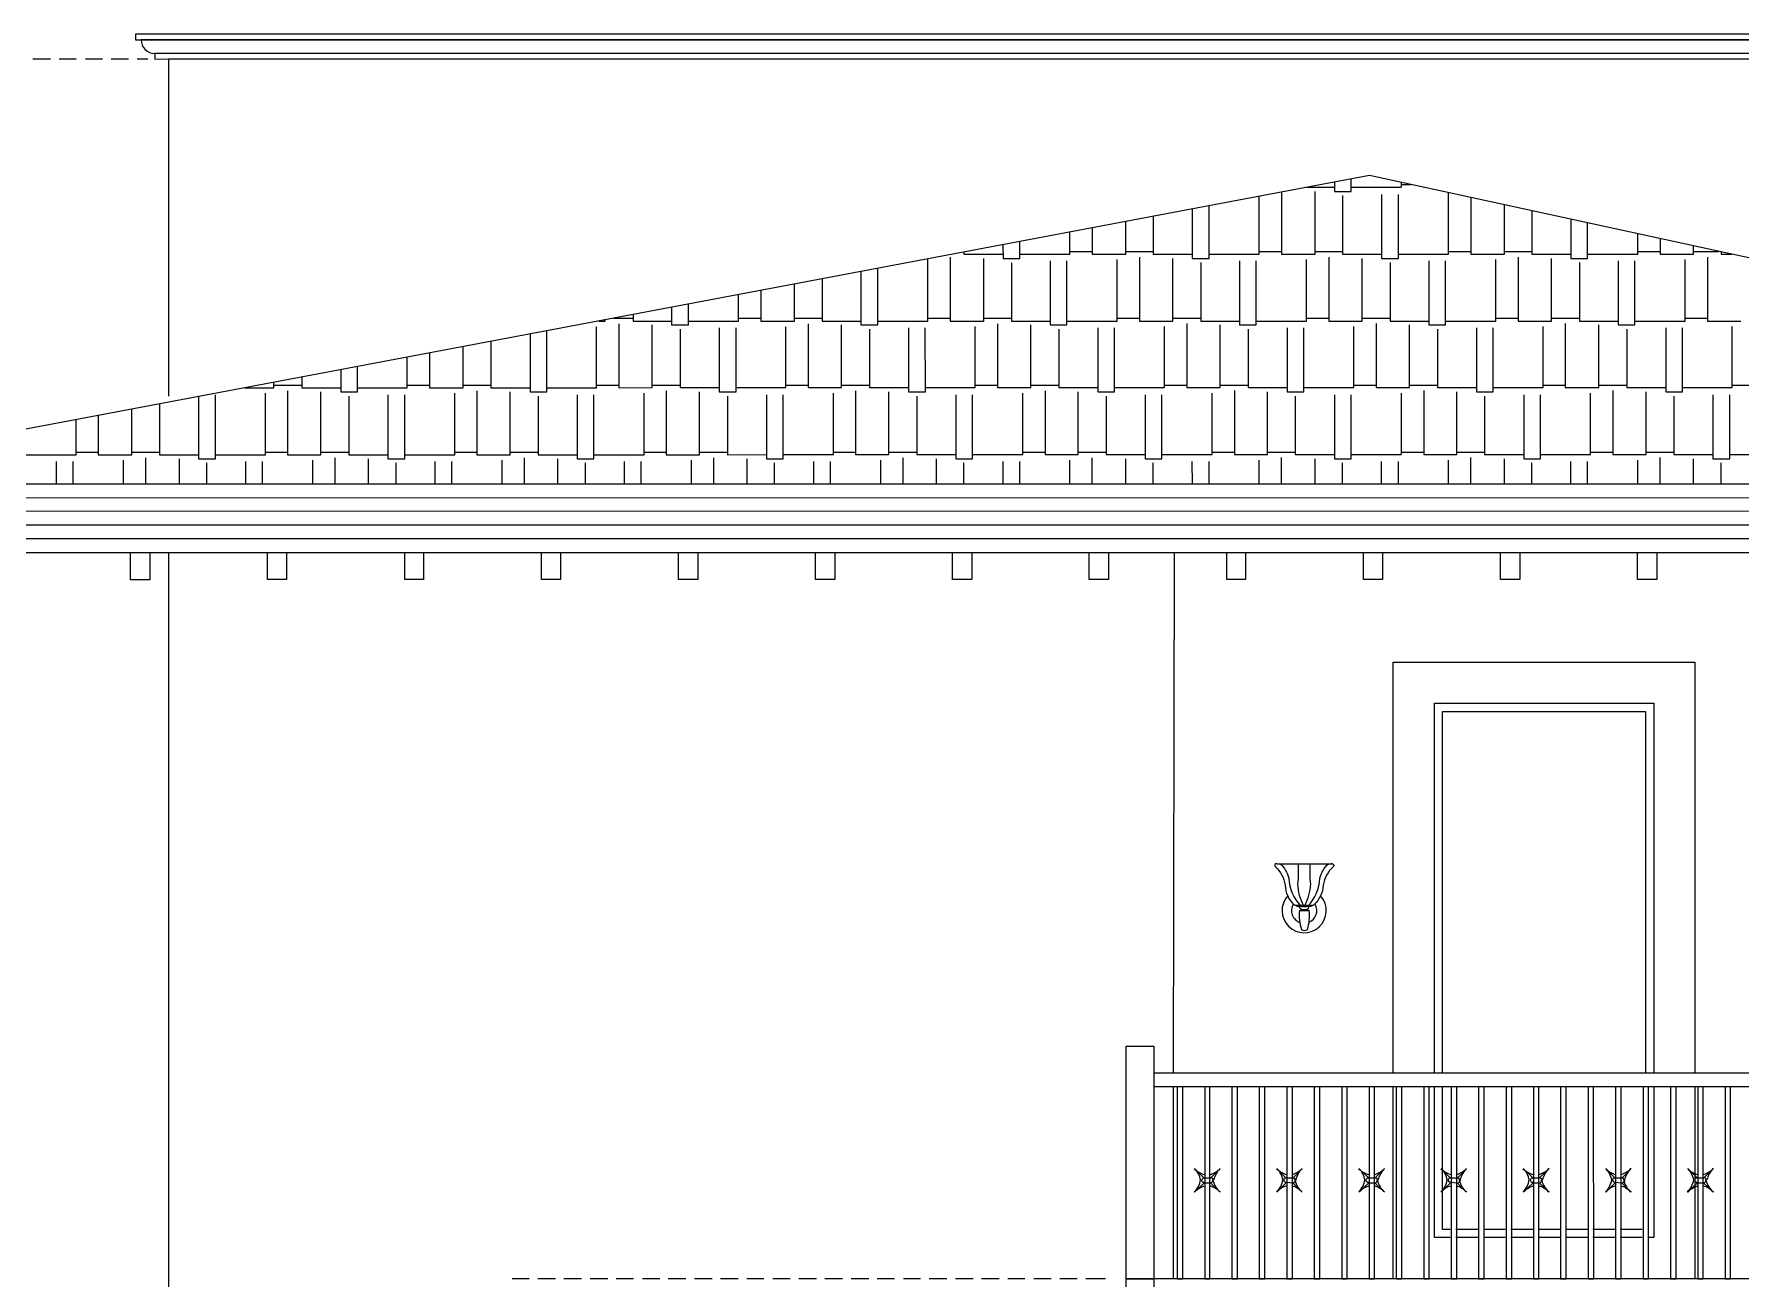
# Model space of a CAD drawing. Header units: metres. Extents: x 14 to 155, y 0 to 125.
# Drawn here: x 128.3 to 134.53, y 98.32 to 102.86 of the extents above; entities that cross this region are included whole.
import ezdxf

# ---------------------------------------------------------------- set-up
doc = ezdxf.new("R2010")
doc.units = ezdxf.units.M
doc.layers.add('PDF2_Geometry', color=7, linetype='Continuous', true_color=0xffbe80)

msp = doc.modelspace()

# ---------------------------------------------------------------- linework, layer by layer
at = {"layer": 'PDF2_Geometry', "color": 0, "lineweight": 5}
for points in [[(128.6728, 102.836), (137.6811, 102.8364), (137.6811, 102.8567), (128.6728, 102.8564)], [(128.7433, 102.7655), (137.6106, 102.7675), (137.6106, 102.7862), (128.7433, 102.7859)]]:
    msp.add_lwpolyline(points, close=True, dxfattribs=at)
msp.add_lwpolyline([(128.7433, 102.7859), (137.6098, 102.7878, 0.414211), (137.6607, 102.8364), (128.6931, 102.836, 0.414211)], format="xyb", close=True, dxfattribs=at)
at = {"layer": 'PDF2_Geometry', "color": 0, "lineweight": 0}
for points in [[(128.3625, 102.7655), (128.2983, 102.7655)], [(128.4566, 102.7655), (128.3939, 102.7655)], [(128.5521, 102.7655), (128.4895, 102.7655)], [(128.6476, 102.7655), (128.5834, 102.7655)], [(128.7181, 102.7655), (128.6789, 102.7655)], [(132.9481, 102.2988), (133.0484, 102.2988)], [(133.0485, 102.3177), (133.0485, 102.2832), (133.1096, 102.2832)], [(133.1095, 102.2832), (133.1095, 102.3286)], [(133.1095, 102.2988), (133.2928, 102.2988)], [(133.2929, 102.2988), (133.2929, 102.3161)], [(133.2929, 102.3083), (133.3289, 102.3083)], [(133.3744, 102.2988), (133.3759, 102.2988)], [(133.3744, 102.2988), (133.3744, 102.2988)], [(132.591, 102.0387), (132.5909, 102.2314)], [(132.591, 102.0545), (132.7742, 102.0545), (132.7742, 102.266)], [(132.8557, 102.2801), (132.8557, 102.0545), (132.9779, 102.0545)], [(132.978, 102.0545), (132.978, 102.2832)], [(133.0782, 102.2676), (133.0782, 102.0545), (133.2208, 102.0545)], [(133.2208, 102.2722), (133.2208, 102.0387), (133.2819, 102.0387), (133.2819, 102.2722)], [(133.2819, 102.0545), (133.4652, 102.0545), (133.4652, 102.2786)], [(133.5467, 102.2613), (133.5467, 102.0545), (133.6688, 102.0545), (133.6688, 102.2347)], [(132.2871, 102.0545), (132.2871, 102.1735)], [(132.3873, 102.1924), (132.3873, 102.0545), (132.5299, 102.0545)], [(132.5299, 102.2189), (132.5299, 102.0387), (132.591, 102.0387)], [(133.7692, 102.2128), (133.7692, 102.0545), (133.9118, 102.0545)], [(133.9117, 102.1814), (133.9117, 102.0388), (133.9728, 102.0388), (133.9728, 102.1688)], [(131.9001, 102.0544), (132.0834, 102.0545), (132.0834, 102.1343)], [(132.1648, 102.15), (132.1648, 102.0545), (132.287, 102.0545)], [(133.9728, 102.0545), (134.1561, 102.0545), (134.1561, 102.1297)], [(134.2376, 102.111), (134.2376, 102.0545), (134.3597, 102.0545), (134.3597, 102.0844)], [(131.6463, 102.0435), (131.6463, 101.81), (131.7685, 101.81)], [(131.6964, 102.0623), (131.6964, 102.0544), (131.839, 102.0544)], [(131.8389, 102.0888), (131.839, 102.0387), (131.9001, 102.0387), (131.9001, 102.0998)], [(132.0834, 102.0638), (132.1648, 102.0638)], [(132.2871, 102.0638), (132.3873, 102.0638)], [(132.3372, 102.0435), (132.3372, 101.81), (132.4593, 101.81)], [(132.7742, 102.0639), (132.8557, 102.0639)], [(132.978, 102.0639), (133.0782, 102.0639)], [(133.0281, 102.0435), (133.0281, 101.8101), (133.1503, 101.8101), (133.1503, 102.0388)], [(133.4652, 102.0639), (133.5467, 102.0639)], [(133.6688, 102.0639), (133.7691, 102.0639)], [(133.719, 102.0435), (133.719, 101.8101), (133.8412, 101.8101), (133.8412, 102.0389)], [(134.1561, 102.0639), (134.2376, 102.0639)], [(134.3597, 102.0639), (134.4522, 102.0639)], [(134.4099, 102.0436), (134.4099, 101.8101), (134.532, 101.8101)], [(134.46, 102.0624), (134.46, 102.0545), (134.4992, 102.0545)], [(131.3204, 101.9917), (131.3204, 101.7958), (131.3815, 101.7958), (131.3815, 102.0027)], [(131.3815, 101.81), (131.5648, 101.81), (131.5648, 102.0341)], [(131.7686, 101.81), (131.7685, 102.0388)], [(131.8704, 102.0231), (131.8704, 101.81), (132.0114, 101.81)], [(132.0114, 102.0293), (132.0114, 101.7959), (132.0725, 101.7959)], [(132.0724, 101.81), (132.2557, 101.81), (132.2557, 102.0341)], [(132.0724, 101.7959), (132.0724, 102.0293)], [(132.4594, 101.81), (132.4594, 102.0388)], [(132.5612, 102.0232), (132.5612, 101.8101), (132.7022, 101.8101)], [(132.7022, 102.0293), (132.7022, 101.7959), (132.7634, 101.7959)], [(132.7633, 101.7959), (132.7633, 102.0294)], [(132.9467, 101.8101), (132.9467, 102.0341)], [(133.2521, 102.0232), (133.2521, 101.8101), (133.3931, 101.8101)], [(133.3931, 102.0294), (133.3931, 101.7959), (133.4542, 101.7959), (133.4542, 102.0294)], [(133.4542, 101.8101), (133.6375, 101.8101), (133.6375, 102.0342)], [(133.943, 102.0232), (133.943, 101.8101), (134.084, 101.8101)], [(134.084, 102.0294), (134.084, 101.796), (134.1451, 101.796), (134.1451, 102.0294)], [(134.1451, 101.8101), (134.3284, 101.8101), (134.3284, 102.0342)], [(130.9554, 101.9228), (130.9554, 101.81), (131.0776, 101.81), (131.0776, 101.9447)], [(131.1794, 101.9636), (131.1794, 101.81), (131.3204, 101.81)], [(130.6295, 101.86), (130.6295, 101.7958), (130.6907, 101.7958), (130.6907, 101.8726)], [(130.6907, 101.81), (130.8739, 101.81), (130.8739, 101.9071)], [(130.3632, 101.81), (130.3867, 101.81), (130.3867, 101.8147)], [(130.4164, 101.8209), (130.4885, 101.8209)], [(130.4369, 101.8006), (130.4369, 101.5671), (130.559, 101.5672), (130.559, 101.7959)], [(130.4885, 101.8335), (130.4885, 101.81), (130.6295, 101.81)], [(130.8646, 101.5672), (131.0463, 101.5672), (131.0463, 101.7896)], [(130.8739, 101.821), (130.9554, 101.821)], [(131.0776, 101.821), (131.1794, 101.821)], [(131.1277, 101.8006), (131.1278, 101.5672), (131.2499, 101.5672), (131.2499, 101.7959)], [(131.5555, 101.5672), (131.7372, 101.5672), (131.7371, 101.7897)], [(131.5648, 101.821), (131.6463, 101.821)], [(131.7686, 101.821), (131.8704, 101.821)], [(131.8186, 101.8006), (131.8186, 101.5672), (131.9408, 101.5672)], [(131.9409, 101.5672), (131.9409, 101.796)], [(132.2463, 101.5672), (132.428, 101.5672), (132.428, 101.7897)], [(132.2557, 101.821), (132.3372, 101.821)], [(132.4594, 101.821), (132.5612, 101.821)], [(132.5096, 101.8007), (132.5096, 101.5672), (132.6318, 101.5672), (132.6317, 101.796)], [(132.7633, 101.8101), (132.9466, 101.8101)], [(132.9467, 101.821), (133.0281, 101.821)], [(133.119, 101.5673), (133.119, 101.7897)], [(133.1503, 101.821), (133.2521, 101.821)], [(133.2005, 101.8007), (133.2005, 101.5673), (133.3226, 101.5673), (133.3226, 101.796)], [(133.6282, 101.5673), (133.8099, 101.5673), (133.8099, 101.7898)], [(133.6375, 101.8211), (133.719, 101.8211)], [(133.8412, 101.8211), (133.943, 101.8211)], [(133.8913, 101.8007), (133.8913, 101.5673), (134.0135, 101.5673), (134.0135, 101.796)], [(134.319, 101.5673), (134.5007, 101.5673), (134.5007, 101.7898)], [(134.3284, 101.8211), (134.4099, 101.8211)], [(129.97, 101.7364), (129.97, 101.5671), (130.1126, 101.5671)], [(130.1126, 101.763), (130.1126, 101.5515), (130.1737, 101.5515)], [(130.1736, 101.5515), (130.1736, 101.774)], [(130.3554, 101.5671), (130.3554, 101.7896)], [(130.6608, 101.7803), (130.6609, 101.5672), (130.8035, 101.5672)], [(130.8034, 101.785), (130.8035, 101.5515), (130.8646, 101.5515), (130.8646, 101.785)], [(131.3517, 101.7803), (131.3517, 101.5672), (131.4943, 101.5672)], [(131.4943, 101.785), (131.4943, 101.5515), (131.5555, 101.5515), (131.5554, 101.785)], [(132.0427, 101.7803), (132.0427, 101.5672), (132.1853, 101.5672)], [(132.1852, 101.785), (132.1852, 101.5516), (132.2463, 101.5516), (132.2463, 101.785)], [(132.7336, 101.7803), (132.7336, 101.5672), (132.8762, 101.5672)], [(132.8762, 101.785), (132.8762, 101.5516), (132.9373, 101.5516)], [(132.9372, 101.5516), (132.9372, 101.785)], [(133.4244, 101.7804), (133.4244, 101.5673), (133.567, 101.5673)], [(133.567, 101.7851), (133.567, 101.5516), (133.6282, 101.5516), (133.6282, 101.7851)], [(134.1154, 101.7804), (134.1154, 101.5673), (134.258, 101.5673)], [(134.2579, 101.7851), (134.2579, 101.5516), (134.319, 101.5516), (134.319, 101.7851)], [(129.4827, 101.5671), (129.6644, 101.5671), (129.6644, 101.6783)], [(129.7459, 101.6941), (129.7459, 101.5671), (129.8681, 101.5671)], [(129.8682, 101.5671), (129.8682, 101.7175)], [(129.2791, 101.6063), (129.2791, 101.5671), (129.4217, 101.5671)], [(129.4216, 101.6329), (129.4216, 101.5515), (129.4827, 101.5515), (129.4827, 101.6439)], [(128.9031, 101.5342), (128.9031, 101.307), (128.9642, 101.307), (128.9642, 101.5405)], [(128.9642, 101.3227), (129.1475, 101.3227), (129.1475, 101.5468)], [(129.0707, 101.5671), (129.1772, 101.5671)], [(129.1773, 101.5671), (129.1773, 101.5859)], [(129.1773, 101.5765), (129.2791, 101.5765)], [(129.2274, 101.5561), (129.2274, 101.3227), (129.3495, 101.3227)], [(129.3496, 101.3227), (129.3496, 101.5514)], [(129.5939, 101.5405), (129.5939, 101.307), (129.6551, 101.307), (129.6551, 101.5405)], [(129.6551, 101.3227), (129.8384, 101.3227), (129.8384, 101.5468)], [(129.6644, 101.5765), (129.7459, 101.5765)], [(129.8682, 101.5765), (129.97, 101.5765)], [(129.9183, 101.5562), (129.9183, 101.3227), (130.0405, 101.3227), (130.0405, 101.5515)], [(130.1736, 101.5671), (130.3553, 101.5671)], [(130.2849, 101.5405), (130.2849, 101.3071), (130.346, 101.3071)], [(130.3459, 101.3071), (130.3459, 101.5405)], [(130.3554, 101.5765), (130.4369, 101.5765)], [(130.5293, 101.3227), (130.5293, 101.5468)], [(130.559, 101.5765), (130.6609, 101.5765)], [(130.6092, 101.5562), (130.6092, 101.3227), (130.7314, 101.3227), (130.7314, 101.5515)], [(130.9758, 101.5405), (130.9758, 101.3071), (131.0369, 101.3071), (131.0369, 101.5405)], [(131.0369, 101.3228), (131.2202, 101.3228), (131.2202, 101.5468)], [(131.0463, 101.5765), (131.1278, 101.5765)], [(131.2499, 101.5766), (131.3517, 101.5766)], [(131.3001, 101.5562), (131.3001, 101.3228), (131.4222, 101.3228), (131.4222, 101.5515)], [(131.6667, 101.5406), (131.6667, 101.3071), (131.7278, 101.3071), (131.7278, 101.5406)], [(131.7278, 101.3228), (131.9111, 101.3228), (131.9111, 101.5469)], [(131.7372, 101.5766), (131.8186, 101.5766)], [(131.9409, 101.5766), (132.0427, 101.5766)], [(131.9925, 101.5562), (131.9925, 101.3228), (132.1132, 101.3228), (132.1132, 101.5516)], [(132.3576, 101.5406), (132.3576, 101.3071), (132.4188, 101.3071)], [(132.4187, 101.3228), (132.6019, 101.3228), (132.6019, 101.5469)], [(132.4187, 101.3071), (132.4187, 101.5406)], [(132.428, 101.5766), (132.5095, 101.5766)], [(132.6318, 101.5766), (132.7336, 101.5766)], [(132.6834, 101.5563), (132.6834, 101.3228), (132.8041, 101.3228), (132.8041, 101.5516)], [(132.9372, 101.5672), (133.1189, 101.5673)], [(133.0485, 101.5406), (133.0485, 101.3072), (133.1096, 101.3072)], [(133.1095, 101.3072), (133.1095, 101.5406)], [(133.119, 101.5766), (133.2005, 101.5766)], [(133.2929, 101.3228), (133.2929, 101.5469)], [(133.3226, 101.5766), (133.4244, 101.5766)], [(133.3744, 101.5563), (133.3744, 101.3228), (133.4951, 101.3228)], [(133.495, 101.3228), (133.4949, 101.5516)], [(133.7394, 101.5406), (133.7394, 101.3072), (133.8005, 101.3072), (133.8005, 101.5407)], [(133.8005, 101.3229), (133.9838, 101.3229), (133.9838, 101.5469)], [(133.8099, 101.5767), (133.8913, 101.5767)], [(134.0135, 101.5767), (134.1153, 101.5767)], [(134.0653, 101.5563), (134.0653, 101.3229), (134.1859, 101.3229), (134.1859, 101.5516)], [(134.4302, 101.5407), (134.4302, 101.3072), (134.4914, 101.3072), (134.4914, 101.5407)], [(134.4914, 101.3229), (134.6747, 101.3229), (134.6747, 101.547)], [(134.5007, 101.5767), (134.5822, 101.5767)], [(128.5365, 101.4653), (128.5365, 101.3227), (128.6587, 101.3227), (128.6586, 101.4887)], [(128.7605, 101.5075), (128.7605, 101.3227), (128.9031, 101.3227)], [(129.4514, 101.5358), (129.4514, 101.3227), (129.594, 101.3227)], [(130.1423, 101.5358), (130.1423, 101.3227), (130.2849, 101.3227)], [(130.8332, 101.5358), (130.8332, 101.3227), (130.9758, 101.3228)], [(131.5241, 101.5359), (131.5242, 101.3228), (131.6668, 101.3228)], [(132.215, 101.5359), (132.215, 101.3228), (132.3576, 101.3228)], [(132.9059, 101.5359), (132.9059, 101.3228), (133.0485, 101.3228)], [(133.5968, 101.536), (133.5968, 101.3229), (133.7394, 101.3229)], [(134.2877, 101.536), (134.2877, 101.3229), (134.4303, 101.3229)], [(128.2733, 101.3226), (128.4566, 101.3227), (128.4566, 101.4511)], [(128.3845, 101.2161), (128.3845, 101.2976)], [(128.4456, 101.2161), (128.4456, 101.2976)], [(128.4566, 101.332), (128.5365, 101.332)], [(128.6289, 101.2162), (128.6289, 101.3023)], [(128.6587, 101.332), (128.7605, 101.332)], [(128.7104, 101.2162), (128.7104, 101.3117)], [(128.8326, 101.2162), (128.8326, 101.307)], [(128.9329, 101.2162), (128.9329, 101.293)], [(129.0754, 101.2162), (129.0754, 101.2976)], [(129.1365, 101.2162), (129.1365, 101.2976)], [(129.1475, 101.3321), (129.2274, 101.3321)], [(129.3198, 101.2162), (129.3198, 101.3023)], [(129.3496, 101.3321), (129.4514, 101.3321)], [(129.4013, 101.2162), (129.4013, 101.3117)], [(129.5234, 101.2162), (129.5234, 101.307)], [(129.6238, 101.2162), (129.6238, 101.293)], [(129.7664, 101.2162), (129.7664, 101.2977)], [(129.8274, 101.2162), (129.8274, 101.2977)], [(129.8384, 101.3321), (129.9182, 101.3321)], [(130.0107, 101.2162), (130.0107, 101.3024)], [(130.0405, 101.3321), (130.1423, 101.3321)], [(130.0922, 101.2162), (130.0922, 101.3117)], [(130.2144, 101.2162), (130.2144, 101.3071)], [(130.3146, 101.2162), (130.3146, 101.293)], [(130.3459, 101.3227), (130.5292, 101.3227)], [(130.4572, 101.2162), (130.4572, 101.2977)], [(130.5184, 101.2162), (130.5184, 101.2977)], [(130.5293, 101.3321), (130.6092, 101.3321)], [(130.7017, 101.2162), (130.7016, 101.3024)], [(130.7314, 101.3321), (130.8332, 101.3321)], [(130.7831, 101.2162), (130.7831, 101.3118)], [(130.9053, 101.2162), (130.9053, 101.3071)], [(131.0055, 101.2162), (131.0055, 101.293)], [(131.1481, 101.2163), (131.1481, 101.2977)], [(131.2092, 101.2163), (131.2092, 101.2977)], [(131.2202, 101.3321), (131.3001, 101.3321)], [(131.3925, 101.2163), (131.3925, 101.3024)], [(131.4222, 101.3321), (131.5241, 101.3321)], [(131.474, 101.2163), (131.474, 101.3118)], [(131.5962, 101.2163), (131.5962, 101.3071)], [(131.6965, 101.2163), (131.6965, 101.2931)], [(131.839, 101.2163), (131.839, 101.2978)], [(131.9001, 101.2163), (131.9001, 101.2978)], [(131.9111, 101.3322), (131.9925, 101.3322)], [(132.0834, 101.2163), (132.0834, 101.3024)], [(132.1132, 101.3322), (132.215, 101.3322)], [(132.1649, 101.2163), (132.1649, 101.3118)], [(132.2871, 101.2163), (132.2871, 101.3071)], [(132.3874, 101.2163), (132.3873, 101.2931)], [(132.53, 101.2163), (132.5299, 101.2978)], [(132.591, 101.2163), (132.591, 101.2978)], [(132.6019, 101.3322), (132.6834, 101.3322)], [(132.7743, 101.2163), (132.7743, 101.3025)], [(132.8041, 101.3322), (132.9059, 101.3322)], [(132.8557, 101.2163), (132.8557, 101.3119)], [(132.978, 101.2163), (132.978, 101.3072)], [(133.0782, 101.2163), (133.0782, 101.2931)], [(133.1095, 101.3228), (133.2928, 101.3228)], [(133.2208, 101.2163), (133.2208, 101.2978)], [(133.282, 101.2163), (133.2819, 101.2978)], [(133.2929, 101.3322), (133.3744, 101.3322)], [(133.4652, 101.2163), (133.4652, 101.3025)], [(133.495, 101.3322), (133.5968, 101.3322)], [(133.5467, 101.2163), (133.5467, 101.3119)], [(133.6689, 101.2163), (133.6689, 101.3072)], [(133.7692, 101.2164), (133.7692, 101.2931)], [(133.9117, 101.2164), (133.9117, 101.2978)], [(133.9728, 101.2164), (133.9728, 101.2978)], [(133.9838, 101.3322), (134.0653, 101.3322)], [(134.1561, 101.2164), (134.1561, 101.3025)], [(134.1859, 101.3322), (134.2877, 101.3323)], [(134.2376, 101.2164), (134.2376, 101.3119)], [(134.3597, 101.2164), (134.3597, 101.3072)], [(134.4601, 101.2164), (134.4601, 101.2932)], [(133.4434, 99.0668), (133.4433, 100.386), (134.1844, 100.386), (134.1844, 99.0669)], [(132.8386, 99.8298), (133.0392, 99.8298)], [(132.9279, 99.6638), (132.9498, 99.6638), (132.9576, 99.6591), (132.9216, 99.6591), (132.9279, 99.6638), (132.9498, 99.6638)], [(140.1957, 99.0671), (132.389, 99.0668)], [(140.1957, 99.0169), (132.389, 99.0166)], [(133.4716, 98.4965), (133.4434, 98.4965), (133.4434, 99.0167)], [(132.8716, 98.6657), (132.8387, 98.6328)], [(133.4716, 98.6658), (133.4387, 98.6329)], [(134.0716, 98.6658), (134.0387, 98.6329)], [(133.5718, 98.4965), (133.492, 98.4965)], [(133.6722, 98.4965), (133.5923, 98.4965)], [(133.7724, 98.4965), (133.6925, 98.4965)], [(133.8726, 98.4966), (133.7927, 98.4965)], [(133.9729, 98.4966), (133.8915, 98.4966)], [(134.0717, 98.4966), (133.9918, 98.4966)], [(134.1719, 98.4966), (134.092, 98.4966)], [(130.1095, 98.3163), (130.0469, 98.3163)], [(130.2051, 98.3163), (130.1408, 98.3163)], [(130.3007, 98.3163), (130.2365, 98.3163)], [(130.3962, 98.3163), (130.332, 98.3163)], [(130.4903, 98.3163), (130.4276, 98.3163)], [(130.5858, 98.3163), (130.5232, 98.3163)], [(130.6814, 98.3163), (130.6172, 98.3163)], [(130.777, 98.3163), (130.7127, 98.3163)], [(130.8725, 98.3163), (130.8083, 98.3163)], [(130.9665, 98.3163), (130.9039, 98.3163)], [(131.0621, 98.3163), (130.9994, 98.3163)], [(131.1576, 98.3163), (131.0934, 98.3163)], [(131.2532, 98.3164), (131.189, 98.3163)], [(131.3488, 98.3164), (131.2845, 98.3164)], [(131.4428, 98.3164), (131.3802, 98.3164)], [(131.5383, 98.3164), (131.4757, 98.3164)], [(131.6339, 98.3164), (131.5696, 98.3164)], [(131.7295, 98.3164), (131.6653, 98.3164)], [(131.825, 98.3164), (131.7608, 98.3164)], [(131.9191, 98.3164), (131.8564, 98.3164)], [(132.0146, 98.3164), (131.952, 98.3164)], [(132.1101, 98.3164), (132.0459, 98.3164)], [(132.2135, 98.3164), (132.1415, 98.3164)], [(140.2176, 98.3167), (132.389, 98.3164)]]:
    msp.add_lwpolyline(points, dxfattribs=at)
at = {"layer": 'PDF2_Geometry', "color": 0, "lineweight": 5}
for points in [[(137.5605, 101.3778), (137.5605, 102.7659), (128.7934, 102.7655), (128.7935, 101.5358)], [(137.3614, 102.7659), (128.9437, 102.7655)], [(138.2608, 101.1162), (138.2608, 101.0661), (127.3129, 101.0656), (127.3129, 101.1158)], [(138.2106, 101.0661), (138.2106, 101.016), (127.363, 101.0156)], [(127.4132, 101.0156), (127.4132, 100.9654), (138.1605, 100.9658), (138.1605, 101.016)], [(128.7934, 100.9655), (128.7936, 95.0153)], [(132.4641, 100.9656), (132.4595, 99.0668)], [(133.2632, 99.0668), (133.2631, 100.5661), (134.3645, 100.5662), (134.3645, 99.0669)], [(133.4136, 99.0668), (133.4135, 100.4158), (134.2141, 100.4158), (134.2141, 99.0669)], [(132.4595, 99.0166), (132.4596, 98.3163)], [(133.4716, 98.3164), (133.2633, 98.3164), (133.2633, 99.0168)], [(133.4716, 98.4668), (133.4137, 98.4668), (133.4137, 99.0167)], [(134.2141, 99.0167), (134.2142, 98.4668), (134.1922, 98.4668)], [(134.3645, 99.0167), (134.3645, 98.3164), (134.1922, 98.3164)], [(133.5719, 98.4668), (133.492, 98.4668)], [(133.6722, 98.4668), (133.5923, 98.4668)], [(133.7724, 98.4668), (133.6925, 98.4668)], [(133.8726, 98.4668), (133.7927, 98.4668)], [(133.9729, 98.4668), (133.8915, 98.4668)], [(134.0717, 98.4668), (133.9918, 98.4668)], [(134.1719, 98.4668), (134.092, 98.4668)]]:
    msp.add_lwpolyline(points, dxfattribs=at)
msp.add_lwpolyline([(127.2142, 101.2161), (127.2832, 101.2161), (138.3611, 101.2165), (133.1769, 102.3412), (127.2143, 101.2161, 0.414211), (127.2629, 101.1659), (127.2832, 101.1659), (138.3109, 101.1664), (138.3109, 101.1162), (127.2831, 101.1158), (127.2628, 101.1158), (127.2628, 101.1659)], format="xyb", dxfattribs=at)
at = {"layer": 'PDF2_Geometry', "color": 0, "lineweight": 0}
for points in [[(128.654, 100.9655), (128.7245, 100.9655), (128.7245, 100.8667), (128.654, 100.8667)], [(129.1538, 100.9655), (129.2243, 100.9655), (129.2243, 100.8668), (129.1538, 100.8668)], [(129.6551, 100.9655), (129.724, 100.9655), (129.724, 100.8668), (129.6551, 100.8668)], [(130.1549, 100.9655), (130.2238, 100.9655), (130.2238, 100.8668), (130.1549, 100.8668)], [(130.6546, 100.9655), (130.7251, 100.9655), (130.7251, 100.8668), (130.6546, 100.8668)], [(131.1544, 100.9656), (131.2249, 100.9656), (131.2249, 100.8668), (131.1544, 100.8668)], [(131.6542, 100.9656), (131.7247, 100.9656), (131.7247, 100.8669), (131.6542, 100.8669)], [(132.1539, 100.9656), (132.2244, 100.9656), (132.2244, 100.8669), (132.1539, 100.8669)], [(132.6553, 100.9656), (132.7242, 100.9656), (132.7242, 100.8669), (132.6553, 100.8669)], [(133.155, 100.9656), (133.2239, 100.9656), (133.2239, 100.8669), (133.155, 100.8669)], [(133.6548, 100.9657), (133.7253, 100.9657), (133.7253, 100.8669), (133.6548, 100.8669)], [(134.1545, 100.9657), (134.225, 100.9657), (134.225, 100.8669), (134.1545, 100.8669)], [(132.2887, 99.1655), (132.3889, 99.1655), (132.389, 98.3164), (132.2887, 98.3164)], [(132.4955, 99.0166), (132.4752, 99.0166), (132.4752, 98.3163), (132.4956, 98.3163)], [(132.5943, 99.0167), (132.5754, 99.0167), (132.5754, 98.3163), (132.5943, 98.3163)], [(132.6945, 99.0167), (132.6741, 99.0167), (132.6742, 98.3163), (132.6945, 98.3163)], [(132.7948, 99.0167), (132.7745, 99.0167), (132.7745, 98.3163), (132.7948, 98.3163)], [(132.895, 99.0167), (132.8747, 99.0167), (132.8747, 98.3163), (132.895, 98.3163)], [(132.9953, 99.0167), (132.975, 99.0167), (132.975, 98.3163), (132.9954, 98.3163)], [(133.0956, 99.0167), (133.0752, 99.0167), (133.0752, 98.3163), (133.0956, 98.3163)], [(133.1943, 99.0167), (133.1754, 99.0167), (133.1755, 98.3163), (133.1943, 98.3163)], [(133.2945, 99.0167), (133.2742, 99.0167), (133.2742, 98.3163), (133.2945, 98.3163)], [(133.3948, 99.0167), (133.3745, 99.0167), (133.3745, 98.3163), (133.3948, 98.3163)], [(133.495, 99.0167), (133.4747, 99.0167), (133.4747, 98.3163), (133.4951, 98.3163)], [(133.5954, 99.0167), (133.575, 99.0167), (133.575, 98.3163), (133.5954, 98.3163)], [(133.6956, 99.0167), (133.6752, 99.0167), (133.6753, 98.3164), (133.6956, 98.3164)], [(133.7943, 99.0167), (133.7755, 99.0167), (133.7755, 98.3164), (133.7943, 98.3164)], [(133.8945, 99.0167), (133.8742, 99.0167), (133.8742, 98.3164), (133.8946, 98.3164)], [(133.9948, 99.0167), (133.9745, 99.0167), (133.9745, 98.3164), (133.9949, 98.3164)], [(134.0951, 99.0167), (134.0747, 99.0167), (134.0748, 98.3164), (134.0951, 98.3164)], [(134.1954, 99.0167), (134.175, 99.0167), (134.1751, 98.3164), (134.1954, 98.3164)], [(134.2956, 99.0167), (134.2753, 99.0167), (134.2753, 98.3164), (134.2956, 98.3164)], [(134.3943, 99.0167), (134.3755, 99.0167), (134.3755, 98.3164), (134.3944, 98.3164)], [(134.4947, 99.0167), (134.4743, 99.0167), (134.4743, 98.3164), (134.4947, 98.3164)], [(132.2887, 98.3164), (132.389, 98.3164), (132.389, 98.166), (132.2887, 98.166)]]:
    msp.add_lwpolyline(points, close=True, dxfattribs=at)
for points in [[(132.8325, 99.82, -0.186173), (132.8685, 99.752, 0.193869), (132.9015, 99.6802)], [(132.8506, 99.8305, -0.146146), (132.8825, 99.7774, 0.188371), (132.9251, 99.6773)], [(133.0445, 99.8277, -0.266525), (133.0452, 99.82, 0.185823), (133.0078, 99.7519, -0.193869), (132.9743, 99.6814, -0.198661), (132.9702, 99.6778), (132.9076, 99.6778)], [(132.9151, 99.831, -0.058481), (132.914, 99.7558, 0.112002), (132.9356, 99.6787)], [(132.9407, 99.6788, 0.112002), (132.9622, 99.7559, -0.057553), (132.9611, 99.8309)], [(132.9527, 99.6773, 0.188371), (132.9952, 99.7774, -0.14769), (133.0271, 99.8305)], [(132.9205, 99.6752, 0.028), (132.9557, 99.6752, 0.125533), (132.9529, 99.6683)], [(132.9208, 99.6599, 0.097061), (132.9281, 99.5911, 0.361607), (132.9502, 99.5907, 0.097061), (132.957, 99.6599)], [(132.5372, 98.6333, 0.153492), (132.56, 98.677, 0.150269), (132.5378, 98.719), (132.5723, 98.6845)], [(132.6036, 98.6759, -0.415761), (132.5959, 98.6657), (132.5723, 98.6657), (132.5378, 98.6328, -0.131654), (132.5736, 98.655)], [(132.5731, 98.6673, -0.415761), (132.5645, 98.6767), (132.5645, 98.6774, -0.415761), (132.5739, 98.6846), (132.5974, 98.6845), (132.6319, 98.719, 0.153492), (132.6082, 98.677)], [(132.595, 98.6861, -0.415761), (132.6052, 98.6767), (132.6052, 98.6751, 0.150269), (132.631, 98.6333)], [(132.8379, 98.6333, 0.153492), (132.8607, 98.677, 0.150269), (132.8387, 98.719), (132.8716, 98.6845)], [(132.8959, 98.6861, -0.415761), (132.9045, 98.6767), (132.9045, 98.6751, 0.150269), (132.9302, 98.6333)], [(133.1372, 98.6333, 0.153492), (133.16, 98.677, 0.150269), (133.1379, 98.719), (133.1724, 98.6845)], [(133.2037, 98.676, -0.415761), (133.1959, 98.6658), (133.1724, 98.6658), (133.1379, 98.6328, -0.131654), (133.1736, 98.6551)], [(133.1731, 98.6673, -0.415761), (133.1645, 98.6767), (133.1645, 98.6775, -0.415761), (133.174, 98.6846), (133.1974, 98.6845), (133.2319, 98.719, 0.153492), (133.2083, 98.677)], [(133.195, 98.6861, -0.415761), (133.2053, 98.6767), (133.2053, 98.6751, 0.150269), (133.231, 98.6333)], [(133.438, 98.6333, 0.153492), (133.4607, 98.677, 0.150269), (133.4387, 98.719), (133.4716, 98.6845)], [(133.4959, 98.6861, -0.415761), (133.5045, 98.6767), (133.5045, 98.6751, 0.150269), (133.5302, 98.6333)], [(133.7372, 98.6333, 0.153492), (133.76, 98.677, 0.150269), (133.7379, 98.719), (133.7724, 98.6845)], [(133.8037, 98.676, -0.415761), (133.7959, 98.6658), (133.7724, 98.6658), (133.7379, 98.6329, -0.131654), (133.7736, 98.6551)], [(133.7731, 98.6674, -0.415761), (133.7645, 98.6767), (133.7645, 98.6775, -0.415761), (133.774, 98.6846), (133.7974, 98.6845), (133.8319, 98.719, 0.153492), (133.8083, 98.677)], [(133.7951, 98.6861, -0.415761), (133.8053, 98.6767), (133.8053, 98.6752, 0.150269), (133.8311, 98.6333)], [(134.038, 98.6333, 0.153492), (134.0608, 98.677, 0.150269), (134.0387, 98.719), (134.0716, 98.6845)], [(134.0959, 98.6861, -0.415761), (134.1046, 98.6768), (134.1046, 98.6752, 0.150269), (134.1302, 98.6333)], [(134.3373, 98.6334, 0.153492), (134.36, 98.677, 0.150269), (134.338, 98.719), (134.3725, 98.6845)], [(134.4037, 98.676, -0.415761), (134.3959, 98.6658), (134.3724, 98.6658), (134.3379, 98.6329, -0.131654), (134.3736, 98.6551)], [(134.3732, 98.6674, -0.415761), (134.3645, 98.6768), (134.3645, 98.6775, -0.415761), (134.374, 98.6846), (134.3974, 98.6845), (134.4319, 98.7191, 0.153492), (134.4083, 98.677)], [(134.3951, 98.6861, -0.415761), (134.4053, 98.6768), (134.4053, 98.6752, 0.150269), (134.4311, 98.6334)], [(132.5974, 98.6657), (132.6319, 98.6328, 0.131654), (132.5946, 98.655)], [(132.8982, 98.6657), (132.9311, 98.6328, 0.131654), (132.8938, 98.6551)], [(133.1974, 98.6658), (133.2319, 98.6328, 0.131654), (133.1946, 98.6551)], [(133.4982, 98.6658), (133.5312, 98.6329, 0.131654), (133.4938, 98.6551)], [(133.7974, 98.6658), (133.8319, 98.6329, 0.131654), (133.7946, 98.6551)], [(134.0983, 98.6658), (134.1312, 98.6329, 0.131654), (134.0939, 98.6551)], [(134.3974, 98.6658), (134.4319, 98.6329, 0.131654), (134.3946, 98.6551)]]:
    msp.add_lwpolyline(points, format="xyb", dxfattribs=at)
for points in [[(132.8966, 98.6657), (132.8723, 98.6673, -0.415761), (132.8653, 98.6767), (132.8637, 98.6775, -0.415761), (132.8731, 98.6846), (132.8982, 98.6845), (132.9311, 98.719, 0.153492), (132.9075, 98.677, -0.415761)], [(133.4967, 98.6658), (133.4724, 98.6674, -0.415761), (133.4653, 98.6767), (133.4637, 98.6775, -0.415761), (133.4731, 98.6846), (133.4982, 98.6845), (133.5312, 98.719, 0.153492), (133.5075, 98.677, -0.415761)], [(134.0967, 98.6658), (134.0724, 98.6674, -0.415761), (134.0654, 98.6768), (134.0638, 98.6775, -0.415761), (134.0731, 98.6846), (134.0983, 98.6845), (134.1312, 98.719, 0.153492), (134.1076, 98.677, -0.415761)]]:
    msp.add_lwpolyline(points, format="xyb", close=True, dxfattribs=at)
for centre, radius, start, end in [((132.9381, 99.6598), 0.0807, 137.81188, 40.71705), ((132.9383, 99.6597), 0.0464, 148.97087, 251.36651), ((132.938, 99.6599), 0.0463, 293.01876, 29.13767), ((132.5951, 98.7762), 0.0823, 224.88174, 254.8821), ((132.5731, 98.7762), 0.0823, 285.1223, 315.12266), ((132.8959, 98.7762), 0.0823, 224.88174, 254.8821), ((132.8723, 98.7762), 0.0823, 285.1223, 315.12266), ((133.1951, 98.7762), 0.0823, 224.88174, 254.8821), ((133.1731, 98.7762), 0.0823, 285.1223, 315.12266), ((133.4959, 98.7762), 0.0823, 224.88174, 254.8821), ((133.4724, 98.7762), 0.0823, 285.1223, 315.12266), ((133.7952, 98.7762), 0.0823, 224.88174, 254.8821), ((133.7731, 98.7762), 0.0823, 285.1223, 315.12266), ((134.0959, 98.7763), 0.0823, 224.88174, 254.8821), ((134.0724, 98.7763), 0.0823, 285.1223, 315.12266), ((134.3952, 98.7763), 0.0823, 224.88174, 254.8821), ((134.3732, 98.7763), 0.0823, 285.1223, 315.12266), ((132.8959, 98.5756), 0.0823, 105.1223, 135.12266), ((133.4959, 98.5756), 0.0823, 105.1223, 135.12266), ((134.0959, 98.5757), 0.0823, 105.1223, 135.12266)]:
    msp.add_arc(centre, radius, start, end, dxfattribs=at)
for points in [[(132.8316, 99.8277), (132.8304, 99.8256), (132.8305, 99.8229), (132.8318, 99.8206)], [(132.8378, 99.8314), (132.8353, 99.8314), (132.8329, 99.83), (132.8316, 99.8277)], [(133.0445, 99.8277), (133.0432, 99.83), (133.0409, 99.8314), (133.0383, 99.8314)], [(132.9019, 99.6813), (132.9032, 99.6801), (132.9049, 99.6793), (132.9068, 99.6793)], [(132.9112, 99.6779), (132.9062, 99.677), (132.9101, 99.6758), (132.9205, 99.6752)], [(132.9233, 99.6683), (132.9223, 99.6706), (132.9206, 99.6727), (132.9186, 99.6743)], [(132.9557, 99.6752), (132.9661, 99.6759), (132.9698, 99.677), (132.9649, 99.6779)], [(132.9241, 99.6685), (132.9249, 99.6668), (132.9264, 99.6653), (132.9282, 99.6645)], [(132.9496, 99.6645), (132.9513, 99.6653), (132.9527, 99.6668), (132.9537, 99.6685)]]:
    msp.add_open_spline(points, degree=3, dxfattribs=at)

doc.saveas('drawing.dxf')
